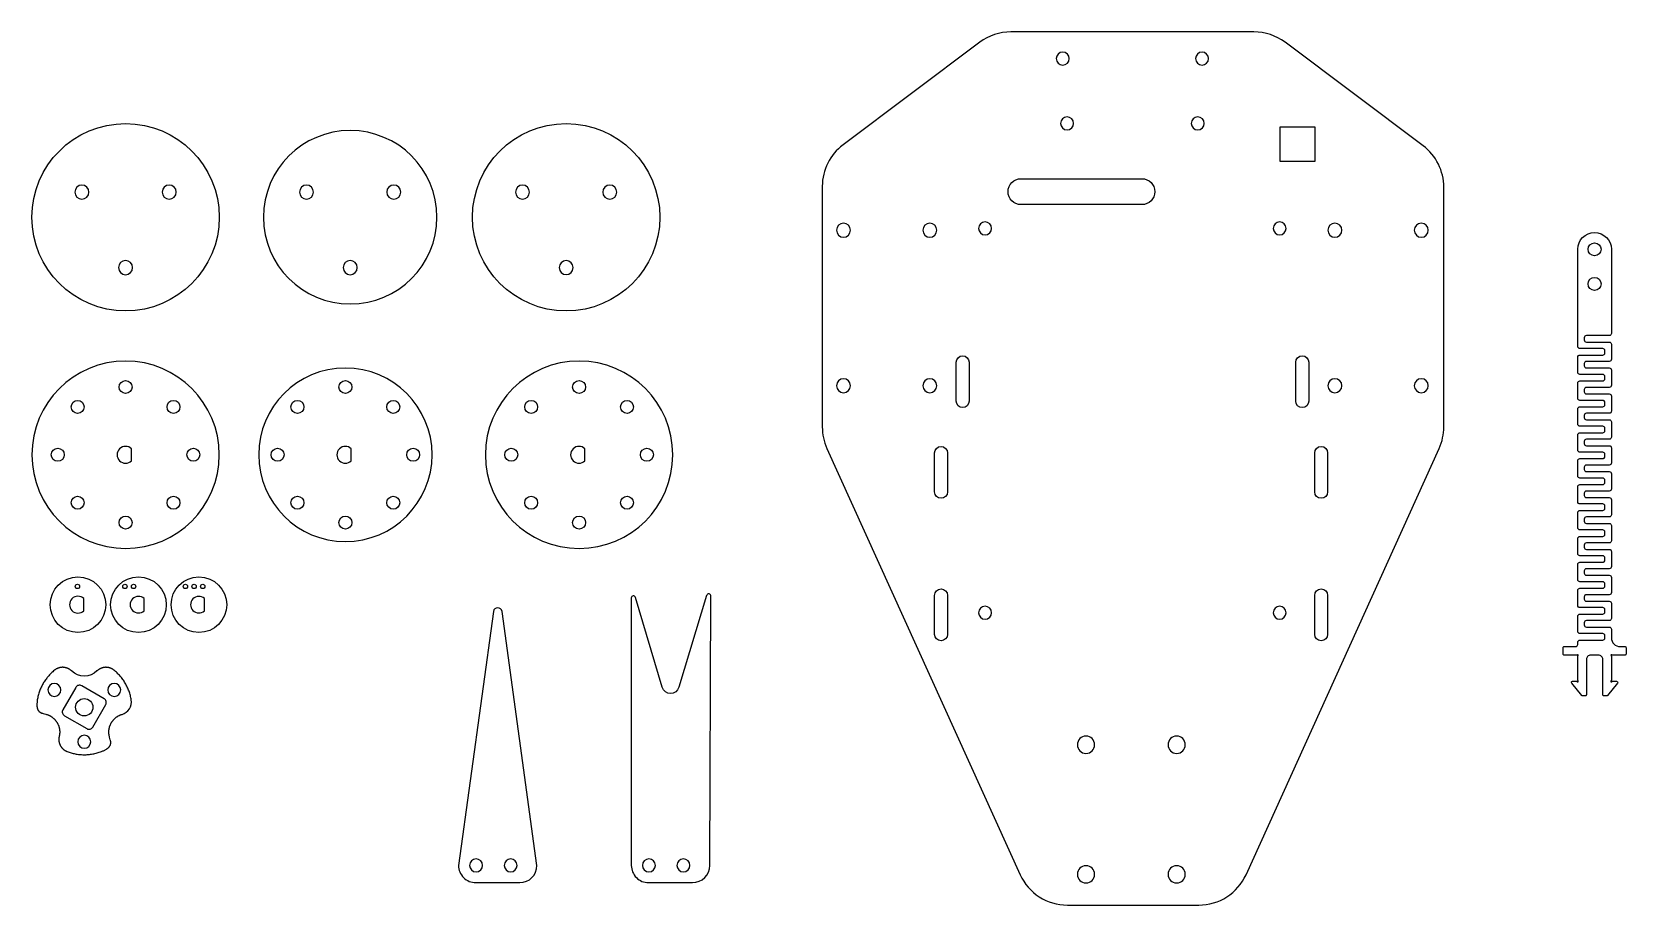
# Model space of a CAD drawing. Extents: x 241 to 610, y -68 to 134.
import ezdxf

# ---------------------------------------------------------------- set-up
doc = ezdxf.new("R2010")
doc.units = 0
doc.layers.add('DEFAULT', color=7, linetype='CONTINUOUS')

msp = doc.modelspace()

# ---------------------------------------------------------------- linework, layer by layer
at = {"layer": 'DEFAULT'}
for points in [[(511.17, -68.2, 0.29441), (522.1, -61.15), (566.83, 37.56, 0.106782), (567.9, 42.51), (567.9, 98.03, 0.236068), (563.1, 107.63), (531.14, 131.6, 0.162278), (523.94, 134), (467.67, 134, 0.162278), (460.47, 131.6), (428.8, 107.85, 0.236068), (424, 98.25), (424, 42.51, 0.106782), (425.07, 37.56), (469.81, -61.15, 0.29441), (480.74, -68.2)], [(498, 94), (470, 94, -1), (470, 100), (498, 100, -1)], [(598.9, -7.82), (598.9, -7.32, -0.414214), (599.4, -6.82), (604.7, -6.82, 0.414214), (605.2, -6.32), (605.2, -5.82, 0.414214), (604.7, -5.32), (599.4, -5.32, -0.414214), (598.9, -4.82), (598.9, -1.32, -0.414214), (599.4, -0.82), (604.7, -0.82, 0.414214), (605.2, -0.32), (605.2, 0.18, 0.414214), (604.7, 0.68), (599.4, 0.68, -0.414214), (598.9, 1.18), (598.9, 4.68, -0.414214), (599.4, 5.18), (604.7, 5.18, 0.414214), (605.2, 5.68), (605.2, 6.18, 0.414214), (604.7, 6.68), (599.4, 6.68, -0.414214), (598.9, 7.18), (598.9, 10.68, -0.414214), (599.4, 11.18), (604.7, 11.18, 0.414214), (605.2, 11.68), (605.2, 12.18, 0.414214), (604.7, 12.68), (599.4, 12.68, -0.414214), (598.9, 13.18), (598.9, 16.68, -0.414214), (599.4, 17.18), (604.7, 17.18, 0.414214), (605.2, 17.68), (605.2, 18.18, 0.414214), (604.7, 18.68), (599.4, 18.68, -0.414214), (598.9, 19.18), (598.9, 22.68, -0.414214), (599.4, 23.18), (604.7, 23.18, 0.414214), (605.2, 23.68), (605.2, 24.18, 0.414214), (604.7, 24.68), (599.4, 24.68, -0.414214), (598.9, 25.18), (598.9, 28.68, -0.414214), (599.4, 29.18), (604.7, 29.18, 0.414214), (605.2, 29.68), (605.2, 30.18, 0.414214), (604.7, 30.68), (599.4, 30.68, -0.414214), (598.9, 31.18), (598.9, 34.68, -0.414214), (599.4, 35.18), (604.7, 35.18, 0.414214), (605.2, 35.68), (605.2, 36.18, 0.414214), (604.7, 36.68), (599.4, 36.68, -0.414214), (598.9, 37.18), (598.9, 40.68, -0.414214), (599.4, 41.18), (604.7, 41.18, 0.414214), (605.2, 41.68), (605.2, 42.18, 0.414214), (604.7, 42.68), (599.4, 42.68, -0.414214), (598.9, 43.18), (598.9, 46.68, -0.414214), (599.4, 47.18), (604.7, 47.18, 0.414214), (605.2, 47.68), (605.2, 48.18, 0.414214), (604.7, 48.68), (599.4, 48.68, -0.414214), (598.9, 49.18), (598.9, 52.68, -0.414214), (599.4, 53.18), (604.7, 53.18, 0.414214), (605.2, 53.68), (605.2, 54.18, 0.414214), (604.7, 54.68), (599.4, 54.68, -0.414214), (598.9, 55.18), (598.9, 58.68, -0.414214), (599.4, 59.18), (604.7, 59.18, 0.414214), (605.2, 59.68), (605.2, 60.18, 0.414214), (604.7, 60.68), (599.4, 60.68, -0.414214), (598.9, 61.18), (598.9, 83.65, -1), (606.7, 83.65), (606.7, 64.18, -0.414214), (606.2, 63.68), (600.9, 63.68, 0.414214), (600.4, 63.18), (600.4, 62.68, 0.414214), (600.9, 62.18), (606.2, 62.18, -0.414214), (606.7, 61.68), (606.7, 58.18, -0.414214), (606.2, 57.68), (600.9, 57.68, 0.414214), (600.4, 57.18), (600.4, 56.68, 0.414214), (600.9, 56.18), (606.2, 56.18, -0.414214), (606.7, 55.68), (606.7, 52.18, -0.414214), (606.2, 51.68), (600.9, 51.68, 0.414214), (600.4, 51.18), (600.4, 50.68, 0.414214), (600.9, 50.18), (606.2, 50.18, -0.414214), (606.7, 49.68), (606.7, 46.18, -0.414214), (606.2, 45.68), (600.9, 45.68, 0.414214), (600.4, 45.18), (600.4, 44.68, 0.414214), (600.9, 44.18), (606.2, 44.18, -0.414214), (606.7, 43.68), (606.7, 40.18, -0.414214), (606.2, 39.68), (600.9, 39.68, 0.414214), (600.4, 39.18), (600.4, 38.68, 0.414214), (600.9, 38.18), (606.2, 38.18, -0.414214), (606.7, 37.68), (606.7, 34.18, -0.414214), (606.2, 33.68), (600.9, 33.68, 0.414214), (600.4, 33.18), (600.4, 32.68, 0.414214), (600.9, 32.18), (606.2, 32.18, -0.414214), (606.7, 31.68), (606.7, 28.18, -0.414214), (606.2, 27.68), (600.9, 27.68, 0.414214), (600.4, 27.18), (600.4, 26.68, 0.414214), (600.9, 26.18), (606.2, 26.18, -0.414214), (606.7, 25.68), (606.7, 22.18, -0.414214), (606.2, 21.68), (600.9, 21.68, 0.414214), (600.4, 21.18), (600.4, 20.68, 0.414214), (600.9, 20.18), (606.2, 20.18, -0.414214), (606.7, 19.68), (606.7, 16.18, -0.414214), (606.2, 15.68), (600.9, 15.68, 0.414214), (600.4, 15.18), (600.4, 14.68, 0.414214), (600.9, 14.18), (606.2, 14.18, -0.414214), (606.7, 13.68), (606.7, 10.18, -0.414214), (606.2, 9.68), (600.9, 9.68, 0.414214), (600.4, 9.18), (600.4, 8.68, 0.414214), (600.9, 8.18), (606.2, 8.18, -0.414214), (606.7, 7.68), (606.7, 4.18, -0.414214), (606.2, 3.68), (600.9, 3.68, 0.414214), (600.4, 3.18), (600.4, 2.68, 0.414214), (600.9, 2.18), (606.2, 2.18, -0.414214), (606.7, 1.68), (606.7, -1.82, -0.414214), (606.2, -2.32), (600.9, -2.32, 0.414214), (600.4, -2.82), (600.4, -3.32, 0.414214), (600.9, -3.82), (606.2, -3.82, -0.414214), (606.7, -4.32), (606.7, -6.32, 0.414214), (608.7, -8.32), (609.8, -8.32, -0.414214), (610.1, -8.62), (610.1, -10.02, -0.414214), (609.8, -10.32), (606.95, -10.32, -0.195609), (606.77, -10.25, 0.987362), (606.63, -10.39, -0.195609), (606.7, -10.56), (606.7, -16.08, -0.217847), (606.61, -16.27, 1.075351), (606.8, -16.46, -0.217847), (606.99, -16.37), (607.9, -16.37, -0.628643), (608.1, -16.78), (605.78, -19.68, -0.228017), (605.58, -19.77), (604.95, -19.77, -0.414214), (604.7, -19.52), (604.7, -11.32, 0.414214), (603.7, -10.32), (601.9, -10.32, 0.414214), (600.9, -11.32), (600.9, -19.52, -0.414214), (600.65, -19.77), (600.02, -19.77, -0.228017), (599.83, -19.68), (597.51, -16.78, -0.628643), (597.7, -16.37), (598.61, -16.37, -0.217847), (598.8, -16.46, 1.075351), (598.99, -16.27, -0.217847), (598.9, -16.08), (598.9, -10.56, -0.195609), (598.97, -10.39, 0.987362), (598.83, -10.25, -0.195609), (598.66, -10.32), (595.8, -10.32, -0.414214), (595.5, -10.02), (595.5, -8.62, -0.414214), (595.8, -8.32), (598.4, -8.32, 0.414214)], [(455, 57.5, -1), (458, 57.5), (458, 48.5, -1), (455, 48.5)], [(533.61, 57.5, -1), (536.61, 57.5), (536.61, 48.5, -1), (533.61, 48.5)], [(264.06, 34.68), (264.06, 37.47, 2.380476)], [(314.95, 34.68), (314.95, 37.47, 2.380476)], [(369.06, 34.68), (369.06, 37.47, 2.380476)], [(450, 36.5, -1), (453, 36.5), (453, 27.5, -1), (450, 27.5)], [(538, 36.5, -1), (541, 36.5), (541, 27.5, -1), (538, 27.5)], [(397.95, -59.01), (398.21, 3.35, 0.864683), (397.23, 3.5), (390.79, -17.77, -0.744012), (386.96, -17.76), (380.77, 3.06, 0.865006), (379.79, 2.92), (379.79, -59, 0.414214), (383.79, -63), (393.95, -63, 0.412993)], [(450, 3.5, -1), (453, 3.5), (453, -5.5, -1), (450, -5.5)], [(538, 3.5, -1), (541, 3.5), (541, -5.5, -1), (538, -5.5)], [(253.04, -0.03), (253.04, 2.76, 2.380476)], [(266.99, 2.76, 2.31785), (266.99, -0.03)], [(280.94, 2.8, 2.22596), (280.94, -0.07)], [(349.86, -0.2, 0.871848), (347.88, -0.2), (339.79, -59, 0.414214), (343.79, -63), (353.95, -63, 0.412993), (357.95, -59.01)], [(264, -20.69), (263.96, -20.43), (263.91, -20.18), (263.86, -19.92), (263.8, -19.67), (263.73, -19.41), (263.65, -19.16), (263.58, -18.91), (263.49, -18.66), (263.4, -18.42), (263.3, -18.18), (263.2, -17.94), (263.09, -17.7), (262.98, -17.47), (262.86, -17.24), (262.74, -17.01), (262.61, -16.79), (262.48, -16.57), (262.34, -16.35), (262.2, -16.14), (262.05, -15.93), (261.9, -15.73), (261.75, -15.53), (261.59, -15.34), (261.43, -15.15), (261.26, -14.96), (261.09, -14.78), (260.92, -14.61), (260.75, -14.44), (260.57, -14.27), (260.39, -14.11), (260.21, -13.96), (260.03, -13.8), (259.98, -13.77), (259.93, -13.73), (259.88, -13.69), (259.83, -13.66), (259.77, -13.62), (259.72, -13.59), (259.66, -13.55), (259.61, -13.52), (259.55, -13.49), (259.49, -13.46), (259.43, -13.43), (259.37, -13.4), (259.31, -13.38), (259.25, -13.35), (259.19, -13.33), (259.12, -13.3), (259.06, -13.28), (258.99, -13.26), (258.92, -13.24), (258.86, -13.23), (258.79, -13.21), (258.72, -13.2), (258.65, -13.18), (258.58, -13.17), (258.52, -13.16), (258.45, -13.16), (258.38, -13.15), (258.31, -13.15), (258.24, -13.14), (258.17, -13.14), (258.09, -13.14), (258.02, -13.14), (257.95, -13.15), (257.88, -13.15), (257.81, -13.16), (257.74, -13.17), (257.67, -13.18), (257.6, -13.19), (257.54, -13.21), (257.47, -13.22), (257.4, -13.24), (257.33, -13.26), (257.27, -13.27), (257.2, -13.3), (257.14, -13.32), (257.07, -13.34), (257.01, -13.37), (256.94, -13.39), (256.88, -13.42), (256.82, -13.45), (256.76, -13.48), (256.7, -13.51), (256.64, -13.55), (256.59, -13.58), (256.53, -13.62), (256.48, -13.65), (256.42, -13.69), (256.37, -13.73), (256.32, -13.76), (256.27, -13.8), (256.22, -13.84), (256.17, -13.89), (256.13, -13.93), (256.08, -13.97, -0.399922), (250.19, -13.97), (250.14, -13.93), (250.1, -13.89), (250.05, -13.84), (250, -13.8), (249.95, -13.76), (249.9, -13.73), (249.85, -13.69), (249.79, -13.65), (249.74, -13.62), (249.68, -13.58), (249.63, -13.55), (249.57, -13.51), (249.51, -13.48), (249.45, -13.45), (249.39, -13.42), (249.33, -13.39), (249.26, -13.37), (249.2, -13.34), (249.13, -13.32), (249.07, -13.3), (249, -13.27), (248.94, -13.26), (248.87, -13.24), (248.8, -13.22), (248.73, -13.21), (248.66, -13.19), (248.6, -13.18), (248.53, -13.17), (248.46, -13.16), (248.39, -13.15), (248.32, -13.15), (248.25, -13.14), (248.17, -13.14), (248.1, -13.14), (248.03, -13.14), (247.96, -13.15), (247.89, -13.15), (247.82, -13.16), (247.75, -13.16), (247.68, -13.17), (247.62, -13.18), (247.55, -13.2), (247.48, -13.21), (247.41, -13.23), (247.35, -13.24), (247.28, -13.26), (247.21, -13.28), (247.15, -13.3), (247.08, -13.33), (247.02, -13.35), (246.96, -13.38), (246.9, -13.4), (246.84, -13.43), (246.78, -13.46), (246.72, -13.49), (246.66, -13.52), (246.6, -13.55), (246.55, -13.59), (246.49, -13.62), (246.44, -13.66), (246.39, -13.69), (246.34, -13.73), (246.29, -13.77), (246.24, -13.8), (246.03, -13.97), (245.83, -14.15), (245.64, -14.33), (245.45, -14.51), (245.26, -14.69), (245.08, -14.88), (244.91, -15.07), (244.74, -15.26), (244.58, -15.46), (244.43, -15.66), (244.28, -15.86), (244.13, -16.06), (243.99, -16.26), (243.86, -16.46), (243.73, -16.67), (243.61, -16.88), (243.49, -17.08), (243.38, -17.3), (243.27, -17.52), (243.16, -17.74), (243.06, -17.96), (242.96, -18.19), (242.87, -18.43), (242.78, -18.66), (242.7, -18.91), (242.62, -19.15), (242.54, -19.4), (242.48, -19.65), (242.42, -19.91), (242.36, -20.17), (242.31, -20.43), (242.26, -20.69), (242.22, -21.01), (242.2, -21.18), (242.19, -21.34), (242.18, -21.5), (242.17, -21.66), (242.17, -21.81), (242.17, -21.97), (242.17, -22.05), (242.18, -22.12), (242.18, -22.19), (242.19, -22.27), (242.2, -22.34), (242.21, -22.41), (242.22, -22.48), (242.24, -22.55), (242.25, -22.61), (242.27, -22.68), (242.29, -22.74), (242.3, -22.78), (242.31, -22.81), (242.32, -22.84), (242.34, -22.87), (242.35, -22.9), (242.36, -22.93), (242.38, -22.96), (242.39, -22.98), (242.41, -23.01), (242.42, -23.04), (242.44, -23.07), (242.45, -23.09), (242.47, -23.12), (242.49, -23.15), (242.5, -23.17), (242.52, -23.2), (242.54, -23.22), (242.56, -23.25), (242.58, -23.27), (242.6, -23.29), (242.62, -23.32), (242.64, -23.34), (242.67, -23.36), (242.69, -23.38), (242.71, -23.4), (242.74, -23.42), (242.76, -23.44), (242.79, -23.46), (242.81, -23.48), (242.84, -23.5), (242.86, -23.52), (242.89, -23.54), (242.92, -23.55), (242.95, -23.57), (242.98, -23.59), (243, -23.6), (243.03, -23.62), (243.06, -23.63), (243.13, -23.66), (243.19, -23.69), (243.25, -23.72), (243.32, -23.74), (243.39, -23.76), (243.46, -23.79), (243.61, -23.83), (244.22, -23.98), (244.38, -24.03), (244.48, -24.06), (244.57, -24.09), (244.67, -24.12), (244.76, -24.16), (244.86, -24.2), (244.95, -24.24), (245.04, -24.28), (245.13, -24.33), (245.22, -24.37), (245.31, -24.42), (245.39, -24.47), (245.48, -24.53), (245.56, -24.58), (245.64, -24.64), (245.72, -24.7), (245.8, -24.76), (245.88, -24.82), (245.95, -24.88), (246.03, -24.95), (246.1, -25.01), (246.17, -25.08), (246.24, -25.15), (246.31, -25.22), (246.37, -25.29), (246.43, -25.36), (246.49, -25.43), (246.55, -25.51), (246.61, -25.58), (246.66, -25.66), (246.72, -25.74), (246.77, -25.81), (246.82, -25.89), (246.87, -25.97), (246.92, -26.06), (246.96, -26.15), (247.01, -26.24), (247.05, -26.33), (247.09, -26.42), (247.13, -26.52), (247.17, -26.61), (247.21, -26.71), (247.24, -26.81), (247.27, -26.91), (247.3, -27.01), (247.32, -27.11), (247.35, -27.21), (247.37, -27.32), (247.39, -27.42), (247.41, -27.53), (247.42, -27.63), (247.43, -27.74), (247.44, -27.85), (247.44, -27.95), (247.45, -28.06), (247.45, -28.17), (247.44, -28.28), (247.44, -28.38), (247.43, -28.49), (247.42, -28.6), (247.41, -28.71), (247.39, -28.81), (247.37, -28.92), (247.35, -29.02), (247.33, -29.13), (247.31, -29.19), (247.3, -29.25), (247.29, -29.31), (247.28, -29.38), (247.27, -29.44), (247.26, -29.5), (247.26, -29.57), (247.25, -29.63), (247.25, -29.7), (247.24, -29.76), (247.24, -29.83), (247.24, -29.9), (247.25, -29.96), (247.25, -30.03), (247.26, -30.1), (247.26, -30.16), (247.27, -30.23), (247.28, -30.3), (247.29, -30.37), (247.3, -30.44), (247.32, -30.5), (247.34, -30.57), (247.35, -30.64), (247.37, -30.71), (247.39, -30.77), (247.42, -30.84), (247.44, -30.9), (247.47, -30.97), (247.49, -31.03), (247.52, -31.1), (247.55, -31.16), (247.59, -31.22), (247.62, -31.29), (247.65, -31.35), (247.69, -31.41), (247.73, -31.47), (247.77, -31.53), (247.81, -31.58), (247.85, -31.64), (247.89, -31.7), (247.93, -31.75), (247.98, -31.8), (248.03, -31.86), (248.07, -31.91), (248.12, -31.96), (248.17, -32), (248.22, -32.05), (248.27, -32.1), (248.32, -32.14), (248.38, -32.18), (248.43, -32.22), (248.48, -32.26), (248.54, -32.3), (248.59, -32.34), (248.65, -32.37), (248.7, -32.41), (248.76, -32.44), (248.82, -32.47), (248.87, -32.5), (248.93, -32.53), (248.99, -32.56), (249.04, -32.58), (249.1, -32.61), (249.16, -32.63), (249.38, -32.72), (249.61, -32.79), (249.84, -32.87), (250.07, -32.94), (250.3, -33), (250.54, -33.06), (250.78, -33.12), (251.02, -33.17), (251.27, -33.22), (251.51, -33.26), (251.76, -33.29), (252.01, -33.32), (252.27, -33.34), (252.52, -33.36), (252.78, -33.37), (253.03, -33.37), (253.29, -33.37), (253.55, -33.37), (253.81, -33.35), (254.07, -33.34), (254.32, -33.31), (254.58, -33.28), (254.84, -33.24), (255.1, -33.2), (255.36, -33.15), (255.61, -33.09), (255.87, -33.03), (256.12, -32.96), (256.37, -32.89), (256.62, -32.81), (256.87, -32.72), (257.11, -32.63), (257.41, -32.51), (257.56, -32.44), (257.71, -32.38), (257.86, -32.3), (258, -32.23), (258.13, -32.16), (258.27, -32.08), (258.33, -32.04), (258.39, -31.99), (258.45, -31.95), (258.51, -31.91), (258.57, -31.86), (258.63, -31.82), (258.68, -31.77), (258.73, -31.73), (258.78, -31.68), (258.83, -31.63), (258.88, -31.58), (258.9, -31.56), (258.92, -31.53), (258.94, -31.51), (258.96, -31.48), (258.98, -31.45), (259, -31.43), (259.02, -31.4), (259.03, -31.38), (259.05, -31.35), (259.07, -31.32), (259.08, -31.29), (259.1, -31.27), (259.11, -31.24), (259.13, -31.21), (259.14, -31.18), (259.15, -31.15), (259.16, -31.13), (259.18, -31.1), (259.19, -31.07), (259.2, -31.04), (259.21, -31.01), (259.21, -30.98), (259.22, -30.95), (259.23, -30.92), (259.23, -30.89), (259.24, -30.86), (259.25, -30.83), (259.25, -30.79), (259.25, -30.76), (259.26, -30.73), (259.26, -30.7), (259.26, -30.67), (259.26, -30.63), (259.26, -30.6), (259.26, -30.57), (259.26, -30.54), (259.26, -30.5), (259.26, -30.47), (259.25, -30.4), (259.25, -30.33), (259.24, -30.26), (259.22, -30.19), (259.21, -30.12), (259.19, -30.05), (259.16, -29.9), (258.98, -29.29), (258.94, -29.13), (258.92, -29.03), (258.9, -28.93), (258.88, -28.83), (258.87, -28.73), (258.85, -28.63), (258.84, -28.53), (258.83, -28.43), (258.83, -28.33), (258.82, -28.23), (258.82, -28.13), (258.82, -28.03), (258.83, -27.93), (258.83, -27.83), (258.84, -27.73), (258.85, -27.63), (258.86, -27.54), (258.88, -27.44), (258.89, -27.34), (258.91, -27.24), (258.94, -27.15), (258.96, -27.05), (258.98, -26.96), (259.01, -26.87), (259.04, -26.78), (259.07, -26.69), (259.1, -26.6), (259.14, -26.51), (259.18, -26.42), (259.21, -26.34), (259.25, -26.25), (259.3, -26.17), (259.34, -26.09), (259.39, -26), (259.44, -25.92), (259.49, -25.83), (259.54, -25.75), (259.6, -25.67), (259.66, -25.58), (259.72, -25.5), (259.79, -25.42), (259.85, -25.34), (259.92, -25.27), (259.99, -25.19), (260.06, -25.11), (260.14, -25.04), (260.22, -24.97), (260.3, -24.9), (260.38, -24.83), (260.46, -24.76), (260.55, -24.7), (260.63, -24.63), (260.72, -24.57), (260.81, -24.51), (260.9, -24.46), (261, -24.4), (261.09, -24.35), (261.19, -24.3), (261.28, -24.26), (261.38, -24.21), (261.48, -24.17), (261.58, -24.13), (261.68, -24.09), (261.78, -24.06), (261.89, -24.03, 0.375926)], [(251.17, -17.78), (248.17, -22.97, 0.414214), (248.54, -24.34), (253.73, -27.34, 0.414214), (255.1, -26.97), (258.1, -21.78, 0.414214), (257.73, -20.41), (252.54, -17.41, 0.414214)]]:
    msp.add_lwpolyline(points, format="xyb", close=True, dxfattribs=at)
msp.add_lwpolyline([(538, 104), (530, 104), (530, 112), (538, 112)], close=True, dxfattribs=at)
at = {"layer": 'DEFAULT', "extrusion": (0, 0, -1)}
for centre, radius in [((-479.68, 127.81, 14.9), 1.5), ((-511.93, 127.81, 14.9), 1.5), ((-314.7, 91.08), 20.08), ((-480.68, 112.81, 14.9), 1.5), ((-510.93, 112.81, 14.9), 1.5), ((-252.59, 96.91), 1.62), ((-272.8, 96.91), 1.63), ((-304.59, 96.91), 1.62), ((-324.8, 96.91), 1.63), ((-354.59, 96.91), 1.62), ((-374.8, 96.91), 1.62), ((-428.91, 88.07, 14.9), 1.62), ((-448.91, 88.07, 14.9), 1.62), ((-461.7, 88.5, 14.9), 1.5), ((-529.9, 88.5, 14.9), 1.5), ((-542.69, 88.07, 14.9), 1.62), ((-562.69, 88.07, 14.9), 1.62), ((-262.7, 79.41), 1.63), ((-314.7, 79.41), 1.63), ((-364.7, 79.41), 1.62), ((-262.7, 36.08), 21.69), ((-313.59, 36.08), 20.08), ((-367.7, 36.08), 21.69), ((-428.91, 52.07, 14.9), 1.62), ((-448.91, 52.07, 14.9), 1.62), ((-542.69, 52.07, 14.9), 1.62), ((-562.69, 52.07, 14.9), 1.62), ((-461.7, -0.5, 14.9), 1.5), ((-529.9, -0.5, 14.9), 1.5), ((-246.21, -18.38), 1.5), ((-260.06, -18.38), 1.5), ((-253.13, -30.38), 1.5), ((-485.05, -31.07, 14.9), 2), ((-506.05, -31.07, 14.9), 2), ((-343.86, -59, -121.93), 1.5), ((-351.86, -59, -121.93), 1.5), ((-383.86, -59, -121.93), 1.5), ((-391.86, -59, -121.93), 1.5), ((-485.05, -61.07, 14.9), 2), ((-506.05, -61.07, 14.9), 2)]:
    msp.add_circle(centre, radius, dxfattribs=at)
at = {"layer": 'DEFAULT'}
for centre, radius in [((262.7, 91.08), 21.69), ((364.7, 91.08), 21.69), ((602.8, 83.65, -14.9), 1.5), ((602.8, 75.65, -14.9), 1.5), ((262.7, 51.77), 1.5), ((313.59, 51.77), 1.5), ((367.7, 51.77), 1.5), ((251.6, 47.17), 1.5), ((273.79, 47.17), 1.5), ((302.49, 47.17), 1.5), ((324.68, 47.17), 1.5), ((356.6, 47.17), 1.5), ((378.79, 47.17), 1.5), ((247, 36.08), 1.5), ((278.39, 36.08), 1.5), ((297.89, 36.08), 1.5), ((329.28, 36.08), 1.5), ((352, 36.08), 1.5), ((383.39, 36.08), 1.5), ((251.6, 24.98), 1.5), ((273.79, 24.98), 1.5), ((302.49, 24.98), 1.5), ((324.68, 24.98), 1.5), ((356.6, 24.98), 1.5), ((378.79, 24.98), 1.5), ((262.7, 20.38), 1.5), ((313.59, 20.38), 1.5), ((367.7, 20.38), 1.5), ((251.68, 1.36), 6.44), ((265.68, 1.36), 6.44), ((279.68, 1.36), 6.44), ((251.56, 5.58), 0.5), ((262.56, 5.58), 0.5), ((264.56, 5.58), 0.5), ((276.56, 5.58), 0.5), ((278.56, 5.58), 0.5), ((280.56, 5.58), 0.5), ((253.13, -22.38), 2)]:
    msp.add_circle(centre, radius, dxfattribs=at)

doc.saveas('drawing.dxf')
